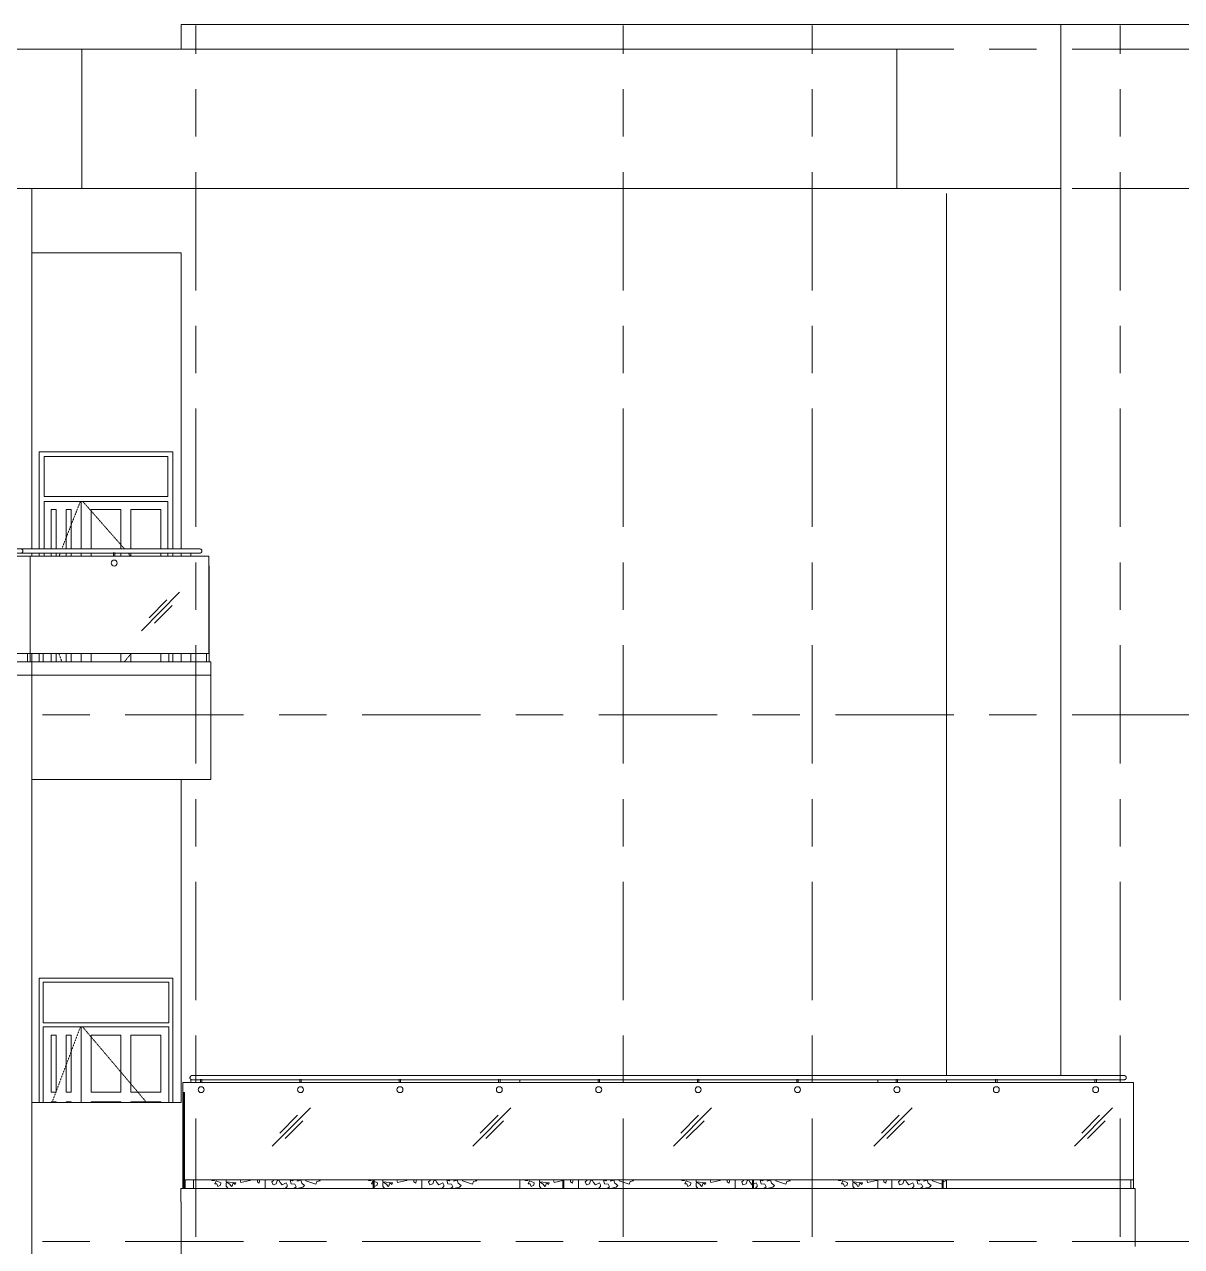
# Model space of a CAD drawing. Header units: millimetres. Extents: x -2100 to 124761, y -10432 to 93550.
# Drawn here: x 87586 to 99227, y 81250 to 93550 of the extents above; entities that cross this region are included whole.
import ezdxf

# ---------------------------------------------------------------- set-up
doc = ezdxf.new("R2010")
doc.units = ezdxf.units.MM
doc.linetypes.add('Centre', pattern=[31.75, 6.35, -4.7625, 15.875, -4.7625])
doc.linetypes.add('Dash 1_16_', pattern=[3.175, 1.5875, -1.5875])
for name, color, linetype, lineweight in [('A-DOOR', 31, 'Continuous', 5), ('CUA', 31, 'Continuous', 9), ('G-IMPT', 8, 'Continuous', 5), ('KINH', 152, 'Continuous', 5), ('L-SITE', 91, 'Continuous', 5), ('NET THAY 1', 41, 'Continuous', 5), ('NET THAY 2', 55, 'Continuous', 5), ('NET-THAY', 2, 'Continuous', 9), ('TRUC', 225, 'Continuous', 5)]:
    doc.layers.add(name, color=color, linetype=linetype, lineweight=lineweight)

# ---------------------------------------------------------------- blocks, each defined once
blk = doc.blocks.new('Railing - NBS_RailInfillPnl_Post-1648199-MẶT ĐỨNG TRỤC Q-A')
at = {"layer": 'NET THAY 2'}
for p, q in [((-31283, 81835), (-31283, 81920)), ((-31257, 81920), (-31257, 81835))]:
    blk.add_line(p, q, dxfattribs=at)
blk = doc.blocks.new('Railing - NBS_RailInfillPnl_Post-V204-MẶT ĐỨNG TRỤC Q-A')
at = {"layer": 'NET THAY 2'}
for p, q in [((-29357, 81920), (-29367, 81920)), ((-29367, 81920), (-29367, 81835)), ((-29357, 81835), (-29357, 81920))]:
    blk.add_line(p, q, dxfattribs=at)
blk = doc.blocks.new('Railing - NBS_RailInfillPnl_Post-1597031-MẶT ĐỨNG TRỤC Q-A')
at = {"layer": 'NET THAY 2'}
for p, q in [((-31265, 82800), (-31275, 82800)), ((-31275, 82800), (-31275, 81835)), ((-31265, 81835), (-31265, 82800))]:
    blk.add_line(p, q, dxfattribs=at)
blk = doc.blocks.new('Railing - NBS_RailInfillPnl_Post-V205-MẶT ĐỨNG TRỤC Q-A')
at = {"layer": 'NET THAY 2'}
for p, q in [((-21717, 82800), (-21717, 81835)), ((-21743, 81835), (-21743, 81920))]:
    blk.add_line(p, q, dxfattribs=at)
blk = doc.blocks.new('Railing - Railing-1431326-MẶT ĐỨNG TRỤC Q-A')
at = {"layer": 'NET THAY 1'}
for p, q in [((-31300, 81835), (-21700, 81835)), ((-31300, 81835), (-31300, 81700)), ((-21700, 81835), (-21700, 81700))]:
    blk.add_line(p, q, dxfattribs=at)
for name, p in [('Railing - NBS_RailInfillPnl_Post-1597031-MẶT ĐỨNG TRỤC Q-A', (0, 0)), ('Railing - NBS_RailInfillPnl_Post-V205-MẶT ĐỨNG TRỤC Q-A', (0, 0)), ('Railing - NBS_RailInfillPnl_Post-1648199-MẶT ĐỨNG TRỤC Q-A', (0, 0)), ('Railing - NBS_RailInfillPnl_Post-V204-MẶT ĐỨNG TRỤC Q-A', (0, 0)), ('Railing - NBS_RailInfillPnl_Post-V204-MẶT ĐỨNG TRỤC Q-A', (1908, 0)), ('Railing - NBS_RailInfillPnl_Post-V204-MẶT ĐỨNG TRỤC Q-A', (3816, 0)), ('Railing - NBS_RailInfillPnl_Post-V204-MẶT ĐỨNG TRỤC Q-A', (5724, 0))]:
    blk.add_blockref(name, p)
blk = doc.blocks.new('Top Rail Type - Top Rail_Internal_-1431330-MẶT ĐỨNG TRỤC Q-A')
at = {"layer": 'NET THAY 1'}
for p, q in [((-31281, 82900), (-21719, 82900)), ((-31281, 82900), (-31281, 81920)), ((-21719, 82900), (-21719, 81920)), ((-31281, 81920), (-31275, 81920)), ((-31265, 81920), (-29367, 81920)), ((-29357, 81920), (-27459, 81920)), ((-27449, 81920), (-25551, 81920)), ((-25541, 81920), (-23643, 81920)), ((-23633, 81920), (-21719, 81920))]:
    blk.add_line(p, q, dxfattribs=at)
blk = doc.blocks.new('Handrail Type - Handrail_Internal_-1431342-MẶT ĐỨNG TRỤC Q-A')
at = {"layer": 'NET THAY 1'}
for p, q in [((-21811, 82971), (-31189, 82971)), ((-31189, 82929), (-21811, 82929))]:
    blk.add_line(p, q, dxfattribs=at)
for points, knots in [([(-31189, 82971), (-31189, 82971), (-31190, 82971), (-31192, 82971), (-31193, 82971), (-31194, 82970), (-31196, 82970), (-31197, 82970), (-31198, 82969), (-31199, 82968), (-31201, 82968), (-31202, 82967), (-31203, 82965), (-31205, 82964), (-31206, 82963), (-31207, 82961), (-31208, 82958), (-31210, 82955), (-31210, 82952), (-31210, 82950)], [0.5, 0.5, 0.5, 0.5, 0.5208333, 0.5416667, 0.5625, 0.5833333, 0.6041667, 0.625, 0.6458333, 0.6666667, 0.6875, 0.7083333, 0.75, 0.7708333, 0.7916667, 0.8333333, 0.875, 0.9166667, 1, 1, 1, 1]), ([(-31210, 82950), (-31210, 82948), (-31210, 82945), (-31208, 82942), (-31207, 82939), (-31206, 82937), (-31205, 82936), (-31203, 82935), (-31202, 82933), (-31200, 82932), (-31198, 82931), (-31197, 82930), (-31196, 82930), (-31194, 82930), (-31193, 82929), (-31192, 82929), (-31190, 82929), (-31189, 82929), (-31189, 82929)], [0, 0, 0, 0, 0.0833333, 0.125, 0.1666667, 0.2083333, 0.2291667, 0.25, 0.2916667, 0.3333333, 0.3541667, 0.375, 0.3958333, 0.4166667, 0.4375, 0.4583333, 0.4791667, 0.5, 0.5, 0.5, 0.5]), ([(-21811, 82971), (-21811, 82971), (-21810, 82971), (-21808, 82971), (-21807, 82971), (-21806, 82970), (-21804, 82970), (-21803, 82970), (-21802, 82969), (-21801, 82968), (-21799, 82968), (-21798, 82967), (-21797, 82965), (-21795, 82964), (-21794, 82963), (-21793, 82961), (-21792, 82958), (-21790, 82955), (-21790, 82952), (-21790, 82950)], [0.5, 0.5, 0.5, 0.5, 0.5208333, 0.5416667, 0.5625, 0.5833333, 0.6041667, 0.625, 0.6458333, 0.6666667, 0.6875, 0.7083333, 0.75, 0.7708333, 0.7916667, 0.8333333, 0.875, 0.9166667, 1, 1, 1, 1]), ([(-21790, 82950), (-21790, 82948), (-21790, 82945), (-21792, 82942), (-21793, 82939), (-21794, 82937), (-21795, 82936), (-21797, 82935), (-21798, 82933), (-21800, 82932), (-21802, 82931), (-21803, 82930), (-21804, 82930), (-21806, 82930), (-21807, 82929), (-21808, 82929), (-21810, 82929), (-21811, 82929), (-21811, 82929)], [0, 0, 0, 0, 0.0833333, 0.125, 0.1666667, 0.2083333, 0.2291667, 0.25, 0.2916667, 0.3333333, 0.3541667, 0.375, 0.3958333, 0.4166667, 0.4375, 0.4583333, 0.4791667, 0.5, 0.5, 0.5, 0.5])]:
    blk.add_open_spline(points, degree=3, knots=knots, dxfattribs=at)
blk = doc.blocks.new('Railing - Railing-1431824-MẶT ĐỨNG TRỤC Q-A')
at = {"layer": 'NET THAY 1'}
for p, q in [((-42600, 87135), (-42400, 87135)), ((-42600, 87135), (-42600, 87000)), ((-42400, 87135), (-32800, 87135)), ((-42400, 87135), (-42400, 87000)), ((-32800, 87135), (-32800, 87000)), ((-32800, 87135), (-31000, 87135)), ((-31000, 87135), (-31000, 87000)), ((-42400, 87000), (-42600, 87000)), ((-32800, 87000), (-42400, 87000)), ((-31000, 87000), (-32800, 87000))]:
    blk.add_line(p, q, dxfattribs=at)
for name, p in [('Railing - NBS_RailInfillPnl_Post-1597031-MẶT ĐỨNG TRỤC Q-A', (-11300, 5300)), ('Railing - NBS_RailInfillPnl_Post-1597031-MẶT ĐỨNG TRỤC Q-A', (-11100, 5300)), ('Railing - NBS_RailInfillPnl_Post-V205-MẶT ĐỨNG TRỤC Q-A', (-11100, 5300)), ('Railing - NBS_RailInfillPnl_Post-V205-MẶT ĐỨNG TRỤC Q-A', (-9300, 5300)), ('Railing - NBS_RailInfillPnl_Post-1648199-MẶT ĐỨNG TRỤC Q-A', (-11300, 5300)), ('Railing - NBS_RailInfillPnl_Post-1648199-MẶT ĐỨNG TRỤC Q-A', (-11100, 5300)), ('Railing - NBS_RailInfillPnl_Post-V204-MẶT ĐỨNG TRỤC Q-A', (-11100, 5300)), ('Railing - NBS_RailInfillPnl_Post-V204-MẶT ĐỨNG TRỤC Q-A', (-9192, 5300)), ('Railing - NBS_RailInfillPnl_Post-V204-MẶT ĐỨNG TRỤC Q-A', (-7284, 5300)), ('Railing - NBS_RailInfillPnl_Post-V204-MẶT ĐỨNG TRỤC Q-A', (-5376, 5300))]:
    blk.add_blockref(name, p)
blk = doc.blocks.new('Top Rail Type - Top Rail_Internal_-1431827-MẶT ĐỨNG TRỤC Q-A')
at = {"layer": 'NET THAY 1'}
for p, q in [((-42581, 88200), (-42381, 88200)), ((-42581, 88200), (-42581, 87220)), ((-42381, 88200), (-32819, 88200)), ((-42381, 88200), (-42381, 87220)), ((-32819, 88200), (-32819, 87220)), ((-32819, 88200), (-31019, 88200)), ((-31019, 88200), (-31019, 87220)), ((-42581, 87220), (-42575, 87220)), ((-42565, 87220), (-42383, 87220)), ((-42381, 87220), (-42375, 87220)), ((-42365, 87220), (-40467, 87220)), ((-40457, 87220), (-38559, 87220)), ((-38549, 87220), (-36651, 87220)), ((-36641, 87220), (-34743, 87220)), ((-34733, 87220), (-32819, 87220)), ((-32817, 87220), (-31019, 87220))]:
    blk.add_line(p, q, dxfattribs=at)
blk = doc.blocks.new('Handrail Type - Handrail_Internal_-1431838-MẶT ĐỨNG TRỤC Q-A')
at = {"layer": 'NET THAY 1'}
for p, q in [((-42289, 88271), (-42489, 88271)), ((-42489, 88229), (-42289, 88229)), ((-32911, 88271), (-42289, 88271)), ((-42289, 88229), (-32911, 88229)), ((-31111, 88271), (-32911, 88271)), ((-32911, 88229), (-31111, 88229))]:
    blk.add_line(p, q, dxfattribs=at)
for points, knots in [([(-42489, 88271), (-42489, 88271), (-42490, 88271), (-42492, 88271), (-42493, 88271), (-42494, 88270), (-42496, 88270), (-42497, 88270), (-42498, 88269), (-42499, 88268), (-42501, 88268), (-42502, 88267), (-42503, 88265), (-42505, 88264), (-42506, 88263), (-42507, 88261), (-42508, 88258), (-42510, 88255), (-42510, 88252), (-42510, 88250)], [0.5, 0.5, 0.5, 0.5, 0.5208333, 0.5416667, 0.5625, 0.5833333, 0.6041667, 0.625, 0.6458333, 0.6666667, 0.6875, 0.7083333, 0.75, 0.7708333, 0.7916667, 0.8333333, 0.875, 0.9166667, 1, 1, 1, 1]), ([(-42510, 88250), (-42510, 88248), (-42510, 88245), (-42508, 88242), (-42507, 88239), (-42506, 88237), (-42505, 88236), (-42503, 88235), (-42502, 88233), (-42500, 88232), (-42498, 88231), (-42497, 88230), (-42496, 88230), (-42494, 88230), (-42493, 88229), (-42492, 88229), (-42490, 88229), (-42489, 88229), (-42489, 88229)], [0, 0, 0, 0, 0.0833333, 0.125, 0.1666667, 0.2083333, 0.2291667, 0.25, 0.2916667, 0.3333333, 0.3541667, 0.375, 0.3958333, 0.4166667, 0.4375, 0.4583333, 0.4791667, 0.5, 0.5, 0.5, 0.5]), ([(-42289, 88271), (-42289, 88271), (-42290, 88271), (-42292, 88271), (-42293, 88271), (-42294, 88270), (-42296, 88270), (-42297, 88270), (-42298, 88269), (-42299, 88268), (-42301, 88268), (-42302, 88267), (-42303, 88265), (-42305, 88264), (-42306, 88263), (-42307, 88261), (-42308, 88258), (-42310, 88255), (-42310, 88252), (-42310, 88250)], [0.5, 0.5, 0.5, 0.5, 0.5208333, 0.5416667, 0.5625, 0.5833333, 0.6041667, 0.625, 0.6458333, 0.6666667, 0.6875, 0.7083333, 0.75, 0.7708333, 0.7916667, 0.8333333, 0.875, 0.9166667, 1, 1, 1, 1]), ([(-42310, 88250), (-42310, 88248), (-42310, 88245), (-42308, 88242), (-42307, 88239), (-42306, 88237), (-42305, 88236), (-42303, 88235), (-42302, 88233), (-42300, 88232), (-42298, 88231), (-42297, 88230), (-42296, 88230), (-42294, 88230), (-42293, 88229), (-42292, 88229), (-42290, 88229), (-42289, 88229), (-42289, 88229)], [0, 0, 0, 0, 0.0833333, 0.125, 0.1666667, 0.2083333, 0.2291667, 0.25, 0.2916667, 0.3333333, 0.3541667, 0.375, 0.3958333, 0.4166667, 0.4375, 0.4583333, 0.4791667, 0.5, 0.5, 0.5, 0.5]), ([(-32911, 88271), (-32911, 88271), (-32910, 88271), (-32908, 88271), (-32907, 88271), (-32906, 88270), (-32904, 88270), (-32903, 88270), (-32902, 88269), (-32901, 88268), (-32899, 88268), (-32898, 88267), (-32897, 88265), (-32895, 88264), (-32894, 88263), (-32893, 88261), (-32892, 88258), (-32890, 88255), (-32890, 88252), (-32890, 88250)], [0.5, 0.5, 0.5, 0.5, 0.5208333, 0.5416667, 0.5625, 0.5833333, 0.6041667, 0.625, 0.6458333, 0.6666667, 0.6875, 0.7083333, 0.75, 0.7708333, 0.7916667, 0.8333333, 0.875, 0.9166667, 1, 1, 1, 1]), ([(-32890, 88250), (-32890, 88248), (-32890, 88245), (-32892, 88242), (-32893, 88239), (-32894, 88237), (-32895, 88236), (-32897, 88235), (-32898, 88233), (-32900, 88232), (-32902, 88231), (-32903, 88230), (-32904, 88230), (-32906, 88230), (-32907, 88229), (-32908, 88229), (-32910, 88229), (-32911, 88229), (-32911, 88229)], [0, 0, 0, 0, 0.0833333, 0.125, 0.1666667, 0.2083333, 0.2291667, 0.25, 0.2916667, 0.3333333, 0.3541667, 0.375, 0.3958333, 0.4166667, 0.4375, 0.4583333, 0.4791667, 0.5, 0.5, 0.5, 0.5]), ([(-31111, 88271), (-31111, 88271), (-31110, 88271), (-31108, 88271), (-31107, 88271), (-31106, 88270), (-31104, 88270), (-31103, 88270), (-31102, 88269), (-31101, 88268), (-31099, 88268), (-31098, 88267), (-31096, 88265), (-31095, 88264), (-31094, 88263), (-31093, 88261), (-31091, 88258), (-31090, 88255), (-31090, 88252), (-31090, 88250)], [0.5, 0.5, 0.5, 0.5, 0.5208333, 0.5416667, 0.5625, 0.5833333, 0.6041667, 0.625, 0.6458333, 0.6666667, 0.6875, 0.7083333, 0.75, 0.7708333, 0.7916667, 0.8333333, 0.875, 0.9166667, 1, 1, 1, 1]), ([(-31090, 88250), (-31090, 88248), (-31090, 88245), (-31091, 88242), (-31093, 88239), (-31094, 88237), (-31095, 88236), (-31096, 88235), (-31098, 88233), (-31100, 88232), (-31102, 88231), (-31103, 88230), (-31104, 88230), (-31106, 88230), (-31107, 88229), (-31108, 88229), (-31110, 88229), (-31111, 88229), (-31111, 88229)], [0, 0, 0, 0, 0.0833333, 0.125, 0.1666667, 0.2083333, 0.2291667, 0.25, 0.2916667, 0.3333333, 0.3541667, 0.375, 0.3958333, 0.4166667, 0.4375, 0.4583333, 0.4791667, 0.5, 0.5, 0.5, 0.5])]:
    blk.add_open_spline(points, degree=3, knots=knots, dxfattribs=at)
blk = doc.blocks.new('ALB-RAILING 32 - ALB-BALUSTER-1365155-MẶT ĐỨNG TRỤC Q-A')
at = {"layer": 'NET THAY 1'}
for p, q in [((-31979, 88235), (-31979, 88200)), ((-31965, 88200), (-31965, 88235))]:
    blk.add_line(p, q, dxfattribs=at)
for start, end in [(0, 180), (180, 0)]:
    blk.add_arc((-31972, 88129), 30, start, end, dxfattribs=at)
blk = doc.blocks.new('ALB-RAILING 32 - ALB-BALUSTER-V206-MẶT ĐỨNG TRỤC Q-A')
at = {"layer": 'NET THAY 1'}
for p, q in [((-22105, 82935), (-22105, 82900)), ((-22091, 82900), (-22091, 82935))]:
    blk.add_line(p, q, dxfattribs=at)
for start, end in [(0, 180), (180, 0)]:
    blk.add_arc((-22098, 82829), 30, start, end, dxfattribs=at)
blk = doc.blocks.new('CAY XANH 1 - CAY XANH_dwg-V217-MẶT ĐỨNG TRỤC Q-A')
at = {"layer": 'G-IMPT', "flags": 128}
for points in [[(-30452, 81835), (-30452, 81862), (-30452, 81893), (-30452, 81900), (-30452, 81881), (-30452, 81859), (-30452, 81862), (-30452, 81884), (-30452, 81890), (-30452, 81877), (-30452, 81893), (-30452, 81904), (-30452, 81920)], [(-30452, 81920), (-30452, 81900), (-30452, 81918)], [(-30452, 81920), (-30452, 81903), (-30452, 81890), (-30452, 81912), (-30452, 81920)], [(-30452, 81918), (-30452, 81906), (-30452, 81875), (-30452, 81884), (-30452, 81915), (-30452, 81920)], [(-30452, 81920), (-30452, 81900), (-30452, 81875), (-30452, 81893), (-30452, 81875), (-30452, 81859), (-30452, 81838), (-30452, 81840), (-30452, 81835)], [(-30452, 81920), (-30452, 81915), (-30452, 81881), (-30452, 81909), (-30452, 81915), (-30452, 81920)], [(-30452, 81920), (-30452, 81915), (-30452, 81920)], [(-30452, 81920), (-30452, 81884), (-30452, 81881), (-30452, 81853), (-30452, 81838), (-30452, 81835)], [(-30452, 81835), (-30452, 81840), (-30452, 81850), (-30452, 81868), (-30452, 81890), (-30452, 81920)], [(-30452, 81920), (-30452, 81912), (-30452, 81920)], [(-30452, 81902), (-30452, 81915), (-30452, 81884)], [(-30452, 81884), (-30452, 81859), (-30452, 81872), (-30452, 81893), (-30452, 81902)]]:
    blk.add_lwpolyline(points, dxfattribs=at)
blk = doc.blocks.new('CAY XANH 1 - CAY XANH_dwg-V218-MẶT ĐỨNG TRỤC Q-A')
at = {"layer": 'G-IMPT', "flags": 128}
for points in [[(-30963, 81920), (-30964, 81916), (-30989, 81916), (-30991, 81920)], [(-30827, 81835), (-30845, 81859), (-30845, 81890), (-30836, 81896), (-30808, 81877), (-30793, 81856), (-30784, 81859), (-30777, 81881), (-30768, 81887), (-30756, 81874), (-30749, 81890), (-30846, 81900), (-30846, 81920)], [(-30704, 81920), (-30697, 81896), (-30606, 81915), (-30600, 81920)], [(-30532, 81920), (-30532, 81900), (-30513, 81887), (-30510, 81909), (-30506, 81920)], [(-30369, 81920), (-30368, 81915), (-30386, 81903), (-30374, 81872), (-30343, 81881), (-30331, 81912), (-30315, 81918), (-30303, 81896), (-30281, 81872), (-30241, 81890), (-30232, 81872), (-30232, 81856), (-30253, 81835)], [(-30168, 81920), (-30179, 81912), (-30201, 81918), (-30192, 81881), (-30155, 81878), (-30142, 81850), (-30166, 81835)], [(-30117, 81835), (-30117, 81837), (-30074, 81847), (-30056, 81865), (-30086, 81887), (-30096, 81918), (-30130, 81909), (-30129, 81920)], [(-30040, 81920), (-30043, 81912), (-29942, 81878), (-29933, 81906), (-29901, 81912), (-29912, 81920)], [(-30255, 81835), (-30269, 81837), (-30269, 81835)]]:
    blk.add_lwpolyline(points, dxfattribs=at)
blk.add_lwpolyline([(-30913, 81899), (-30947, 81912), (-30960, 81881), (-30938, 81881), (-30929, 81856), (-30901, 81868), (-30898, 81890)], close=True, dxfattribs=at)
blk = doc.blocks.new('CAY XANH 1 - CAY XANH 1-V219-MẶT ĐỨNG TRỤC Q-A')
for name in ['CAY XANH 1 - CAY XANH_dwg-V218-MẶT ĐỨNG TRỤC Q-A', 'CAY XANH 1 - CAY XANH_dwg-V217-MẶT ĐỨNG TRỤC Q-A']:
    blk.add_blockref(name, (0, 0))
blk = doc.blocks.new('CAY XANH 1 - CAY XANH_dwg-V220-MẶT ĐỨNG TRỤC Q-A')
at = {"layer": 'G-IMPT'}
blk.add_line((-29337, 81899), (-29357, 81906), dxfattribs=at)
at = {"layer": 'G-IMPT', "flags": 128}
for points in [[(-29387, 81920), (-29388, 81916), (-29413, 81916), (-29415, 81920)], [(-29251, 81835), (-29269, 81859), (-29269, 81890), (-29260, 81896), (-29232, 81877), (-29217, 81856), (-29208, 81859), (-29201, 81881), (-29192, 81887), (-29180, 81874), (-29173, 81890), (-29270, 81900), (-29270, 81920)], [(-29128, 81920), (-29121, 81896), (-29030, 81915), (-29024, 81920)], [(-28956, 81920), (-28956, 81900), (-28937, 81887), (-28934, 81909), (-28930, 81920)], [(-28793, 81920), (-28792, 81915), (-28810, 81903), (-28798, 81872), (-28767, 81881), (-28755, 81912), (-28739, 81918), (-28727, 81896), (-28705, 81872), (-28665, 81890), (-28656, 81872), (-28656, 81856), (-28677, 81835)], [(-28592, 81920), (-28603, 81912), (-28625, 81918), (-28616, 81881), (-28579, 81878), (-28566, 81850), (-28590, 81835)], [(-28541, 81835), (-28541, 81837), (-28498, 81847), (-28480, 81865), (-28510, 81887), (-28520, 81918), (-28554, 81909), (-28553, 81920)], [(-28464, 81920), (-28467, 81912), (-28366, 81878), (-28357, 81906), (-28325, 81912), (-28336, 81920)], [(-29367, 81910), (-29371, 81912), (-29384, 81881), (-29367, 81881)], [(-29357, 81867), (-29353, 81856), (-29325, 81868), (-29322, 81890), (-29337, 81899)], [(-28679, 81835), (-28693, 81837), (-28693, 81835)]]:
    blk.add_lwpolyline(points, dxfattribs=at)
blk = doc.blocks.new('CAY XANH 1 - CAY XANH 1-V221-MẶT ĐỨNG TRỤC Q-A')
for name, p in [('CAY XANH 1 - CAY XANH_dwg-V220-MẶT ĐỨNG TRỤC Q-A', (0, 0)), ('CAY XANH 1 - CAY XANH_dwg-V217-MẶT ĐỨNG TRỤC Q-A', (1576, 0))]:
    blk.add_blockref(name, p)
blk = doc.blocks.new('CAY XANH 1 - CAY XANH_dwg-V222-MẶT ĐỨNG TRỤC Q-A')
at = {"layer": 'G-IMPT', "flags": 128}
for points in [[(-27811, 81920), (-27812, 81916), (-27837, 81916), (-27839, 81920)], [(-27675, 81835), (-27693, 81859), (-27693, 81890), (-27684, 81896), (-27656, 81877), (-27641, 81856), (-27632, 81859), (-27625, 81881), (-27616, 81887), (-27604, 81874), (-27597, 81890), (-27694, 81900), (-27694, 81920)], [(-27552, 81920), (-27545, 81896), (-27459, 81914)], [(-27380, 81920), (-27380, 81900), (-27361, 81887), (-27358, 81909), (-27354, 81920)], [(-27217, 81920), (-27216, 81915), (-27234, 81903), (-27222, 81872), (-27191, 81881), (-27179, 81912), (-27163, 81918), (-27151, 81896), (-27129, 81872), (-27089, 81890), (-27080, 81872), (-27080, 81856), (-27101, 81835)], [(-27016, 81920), (-27027, 81912), (-27049, 81918), (-27040, 81881), (-27003, 81878), (-26990, 81850), (-27014, 81835)], [(-26965, 81835), (-26965, 81837), (-26922, 81847), (-26904, 81865), (-26934, 81887), (-26944, 81918), (-26978, 81909), (-26977, 81920)], [(-26888, 81920), (-26891, 81912), (-26790, 81878), (-26781, 81906), (-26749, 81912), (-26760, 81920)], [(-27103, 81835), (-27117, 81837), (-27117, 81835)]]:
    blk.add_lwpolyline(points, dxfattribs=at)
blk.add_lwpolyline([(-27761, 81899), (-27795, 81912), (-27808, 81881), (-27786, 81881), (-27777, 81856), (-27749, 81868), (-27746, 81890)], close=True, dxfattribs=at)
blk = doc.blocks.new('CAY XANH 1 - CAY XANH 1-V223-MẶT ĐỨNG TRỤC Q-A')
for name, p in [('CAY XANH 1 - CAY XANH_dwg-V222-MẶT ĐỨNG TRỤC Q-A', (0, 0)), ('CAY XANH 1 - CAY XANH_dwg-V217-MẶT ĐỨNG TRỤC Q-A', (3152, 0))]:
    blk.add_blockref(name, p)
blk = doc.blocks.new('CAY XANH 1 - CAY XANH_dwg-V224-MẶT ĐỨNG TRỤC Q-A')
at = {"layer": 'G-IMPT'}
blk.add_line((-25527, 81835), (-25541, 81837), dxfattribs=at)
at = {"layer": 'G-IMPT', "flags": 128}
for points in [[(-26235, 81920), (-26236, 81916), (-26261, 81916), (-26263, 81920)], [(-26099, 81835), (-26117, 81859), (-26117, 81890), (-26108, 81896), (-26080, 81877), (-26065, 81856), (-26056, 81859), (-26049, 81881), (-26040, 81887), (-26028, 81874), (-26021, 81890), (-26118, 81900), (-26118, 81920)], [(-25976, 81920), (-25969, 81896), (-25878, 81915), (-25872, 81920)], [(-25804, 81920), (-25804, 81900), (-25785, 81887), (-25782, 81909), (-25778, 81920)], [(-25641, 81920), (-25640, 81915), (-25658, 81903), (-25646, 81872), (-25615, 81881), (-25603, 81912), (-25587, 81918), (-25575, 81896), (-25553, 81872)], [(-25440, 81920), (-25451, 81912), (-25473, 81918), (-25464, 81881), (-25427, 81878), (-25414, 81850), (-25438, 81835)], [(-25389, 81835), (-25389, 81837), (-25346, 81847), (-25328, 81865), (-25358, 81887), (-25368, 81918), (-25402, 81909), (-25401, 81920)], [(-25312, 81920), (-25315, 81912), (-25214, 81878), (-25205, 81906), (-25173, 81912), (-25184, 81920)], [(-25541, 81877), (-25513, 81890), (-25504, 81872), (-25504, 81856), (-25525, 81835)]]:
    blk.add_lwpolyline(points, dxfattribs=at)
blk.add_lwpolyline([(-26185, 81899), (-26219, 81912), (-26232, 81881), (-26210, 81881), (-26201, 81856), (-26173, 81868), (-26170, 81890)], close=True, dxfattribs=at)
blk = doc.blocks.new('CAY XANH 1 - CAY XANH 1-V225-MẶT ĐỨNG TRỤC Q-A')
for name, p in [('CAY XANH 1 - CAY XANH_dwg-V224-MẶT ĐỨNG TRỤC Q-A', (0, 0)), ('CAY XANH 1 - CAY XANH_dwg-V217-MẶT ĐỨNG TRỤC Q-A', (4728, 0))]:
    blk.add_blockref(name, p)
blk = doc.blocks.new('CAY XANH 1 - CAY XANH_dwg-V226-MẶT ĐỨNG TRỤC Q-A')
at = {"layer": 'G-IMPT', "flags": 128}
for points in [[(-24659, 81920), (-24660, 81916), (-24685, 81916), (-24687, 81920)], [(-24523, 81835), (-24541, 81859), (-24541, 81890), (-24532, 81896), (-24504, 81877), (-24489, 81856), (-24480, 81859), (-24473, 81881), (-24464, 81887), (-24452, 81874), (-24445, 81890), (-24542, 81900), (-24542, 81920)], [(-24400, 81920), (-24393, 81896), (-24302, 81915), (-24296, 81920)], [(-24228, 81920), (-24228, 81900), (-24209, 81887), (-24206, 81909), (-24202, 81920)], [(-24065, 81920), (-24064, 81915), (-24082, 81903), (-24070, 81872), (-24039, 81881), (-24027, 81912), (-24011, 81918), (-23999, 81896), (-23977, 81872), (-23937, 81890), (-23928, 81872), (-23928, 81856), (-23949, 81835)], [(-23864, 81920), (-23875, 81912), (-23897, 81918), (-23888, 81881), (-23851, 81878), (-23838, 81850), (-23862, 81835)], [(-23813, 81835), (-23813, 81837), (-23770, 81847), (-23752, 81865), (-23782, 81887), (-23792, 81918), (-23826, 81909), (-23825, 81920)], [(-23736, 81920), (-23739, 81912), (-23643, 81879)], [(-23633, 81892), (-23629, 81906), (-23597, 81912), (-23608, 81920)], [(-23951, 81835), (-23965, 81837), (-23965, 81835)]]:
    blk.add_lwpolyline(points, dxfattribs=at)
blk.add_lwpolyline([(-24609, 81899), (-24643, 81912), (-24656, 81881), (-24634, 81881), (-24625, 81856), (-24597, 81868), (-24594, 81890)], close=True, dxfattribs=at)
blk = doc.blocks.new('CAY XANH 1 - CAY XANH 1-V227-MẶT ĐỨNG TRỤC Q-A')
for name, p in [('CAY XANH 1 - CAY XANH_dwg-V226-MẶT ĐỨNG TRỤC Q-A', (0, 0)), ('CAY XANH 1 - CAY XANH_dwg-V217-MẶT ĐỨNG TRỤC Q-A', (6304, 0))]:
    blk.add_blockref(name, p)
blk = doc.blocks.new('CUA VAO CAN HO_0001 - Type 1-V218-MẶT ĐỨNG TRỤC Q-A')
at = {"layer": 'A-DOOR'}
for p, q in [((-32305, 88271), (-32305, 88750)), ((-32304, 88271), (-32304, 88750)), ((-32605, 88271), (-32605, 88669)), ((-32605, 88669), (-32555, 88669)), ((-32555, 88669), (-32555, 88271)), ((-32455, 88271), (-32455, 88669)), ((-32455, 88669), (-32405, 88669)), ((-32405, 88669), (-32405, 88271)), ((-32204, 88270), (-32204, 88669)), ((-32204, 88669), (-31904, 88669)), ((-31904, 88669), (-31904, 88270)), ((-31804, 88270), (-31804, 88669)), ((-31804, 88669), (-31504, 88669)), ((-31504, 88669), (-31504, 88271)), ((-32605, 88200), (-32605, 88229)), ((-32555, 88229), (-32555, 88200)), ((-32455, 88200), (-32455, 88229)), ((-32405, 88229), (-32405, 88200)), ((-32305, 88200), (-32305, 88229)), ((-32304, 88200), (-32304, 88229)), ((-32204, 88200), (-32204, 88230)), ((-31904, 88230), (-31904, 88200)), ((-31804, 88200), (-31804, 88230)), ((-31504, 88229), (-31504, 88200)), ((-32605, 87135), (-32605, 87220)), ((-32555, 87220), (-32555, 87135)), ((-32455, 87135), (-32455, 87220)), ((-32405, 87220), (-32405, 87135)), ((-32305, 87135), (-32305, 87220)), ((-32304, 87135), (-32304, 87220)), ((-32204, 87135), (-32204, 87220)), ((-31904, 87220), (-31904, 87135)), ((-31804, 87135), (-31804, 87220)), ((-31504, 87220), (-31504, 87135))]:
    blk.add_line(p, q, dxfattribs=at)
at = {"layer": 'CUA', "lineweight": 5}
for p, q in [((-31433, 88800), (-32676, 88800)), ((-32676, 88271), (-32676, 88750)), ((-32676, 88750), (-31433, 88750)), ((-31433, 88271), (-31433, 88750)), ((-32726, 88200), (-32726, 88229)), ((-32676, 88200), (-32676, 88229)), ((-31433, 88200), (-31433, 88229)), ((-31383, 88200), (-31383, 88229)), ((-32726, 87135), (-32726, 87220)), ((-32686, 87135), (-32686, 87220)), ((-31423, 87135), (-31423, 87220)), ((-31383, 87135), (-31383, 87220))]:
    blk.add_line(p, q, dxfattribs=at)
at = {"layer": 'CUA', "linetype": 'Dash 1_16_', "lineweight": 5}
for p, q in [((-32312, 88750), (-32500, 88271)), ((-32289, 88750), (-31867, 88270)), ((-32515, 88229), (-32525, 88200)), ((-31834, 88230), (-31809, 88200)), ((-32529, 87220), (-32498, 87135)), ((-31801, 87220), (-31871, 87135))]:
    blk.add_line(p, q, dxfattribs=at)
at = {"layer": 'CUA'}
for points in [[(-31383, 88271), (-31383, 89250), (-32726, 89250), (-32726, 88271)], [(-31433, 88800), (-31433, 89200), (-32676, 89200), (-32676, 88800)]]:
    blk.add_lwpolyline(points, dxfattribs=at)
blk = doc.blocks.new('CUA VAO CAN HO_0001 - Type 1-V219-MẶT ĐỨNG TRỤC Q-A')
at = {"layer": 'A-DOOR'}
for p, q in [((-32305, 82700), (-32305, 83460)), ((-32304, 82700), (-32304, 83460)), ((-32605, 82805), (-32605, 83379)), ((-32605, 83379), (-32555, 83379)), ((-32555, 83379), (-32555, 82805)), ((-32455, 82805), (-32455, 83379)), ((-32455, 83379), (-32405, 83379)), ((-32405, 83379), (-32405, 82805)), ((-32204, 82805), (-32204, 83379)), ((-32204, 83379), (-31904, 83379)), ((-31904, 83379), (-31904, 82805)), ((-31804, 82805), (-31804, 83379)), ((-31804, 83379), (-31504, 83379)), ((-31504, 83379), (-31504, 82805)), ((-32555, 82805), (-32605, 82805)), ((-32405, 82805), (-32455, 82805)), ((-31904, 82805), (-32204, 82805)), ((-31504, 82805), (-31804, 82805)), ((-32605, 82700), (-32605, 82705)), ((-32605, 82705), (-32555, 82705)), ((-32555, 82705), (-32555, 82700)), ((-32455, 82700), (-32455, 82705)), ((-32455, 82705), (-32405, 82705)), ((-32405, 82705), (-32405, 82700)), ((-32204, 82700), (-32204, 82705)), ((-32204, 82705), (-31904, 82705)), ((-31904, 82705), (-31904, 82700)), ((-31804, 82700), (-31804, 82705)), ((-31804, 82705), (-31504, 82705)), ((-31504, 82705), (-31504, 82700))]:
    blk.add_line(p, q, dxfattribs=at)
at = {"layer": 'CUA', "lineweight": 5}
for p, q in [((-31423, 83500), (-32686, 83500)), ((-32686, 82700), (-32686, 83460)), ((-32686, 83460), (-31423, 83460)), ((-31423, 82700), (-31423, 83460))]:
    blk.add_line(p, q, dxfattribs=at)
at = {"layer": 'CUA', "linetype": 'Dash 1_16_', "lineweight": 5}
for p, q in [((-32312, 83460), (-32598, 82700)), ((-32289, 83460), (-31646, 82700))]:
    blk.add_line(p, q, dxfattribs=at)
at = {"layer": 'CUA', "lineweight": 5}
for points in [[(-32726, 82700), (-32726, 83950), (-31383, 83950), (-31383, 82700)], [(-32686, 83500), (-32686, 83910), (-31423, 83910), (-31423, 83500)]]:
    blk.add_lwpolyline(points, dxfattribs=at)

msp = doc.modelspace()

# ---------------------------------------------------------------- hatches: boundary and pattern name
at = {"layer": 'KINH'}
h = msp.add_hatch(dxfattribs=at)
h.set_pattern_fill('FP_11', color=256, angle=180, style=0, pattern_type=2)
h.set_pattern_definition([(225.204, (72874.9, 97917.3), (-0.002, -2032), [252.7, -2610.8]), (225.204, (72929.7, 97862.2), (-0.002, -2032), [252.7, -2610.8]), (225.204, (73005, 97993.2), (-0.002, -2032), [544.27, -2319.24]), (225.204, (74246.9, 96555.9), (-0.002, -2032), [252.7, -2610.8]), (225.204, (74301.6, 96500.7), (-0.002, -2032), [252.7, -2610.8]), (225.204, (74377, 96631.8), (-0.002, -2032), [544.27, -2319.24])])
h.paths.add_polyline_path([(77895.6, 88052.1), (77895.6, 87215.5), (89443.6, 87319), (89443.6, 88059.6)])
h = msp.add_hatch(dxfattribs=at)
h.set_pattern_fill('FP_11', color=256, angle=180, style=0, pattern_type=2)
h.set_pattern_definition([(225.204, (84278.3, 92729.7), (-0.002, -2032), [252.7, -2610.8]), (225.204, (84333.1, 92674.5), (-0.002, -2032), [252.7, -2610.8]), (225.204, (84408.4, 92805.6), (-0.002, -2032), [544.27, -2319.24]), (225.204, (85650.3, 91368.3), (-0.002, -2032), [252.7, -2610.8]), (225.204, (85705, 91313.1), (-0.002, -2032), [252.7, -2610.8]), (225.204, (85780.4, 91444.1), (-0.002, -2032), [544.27, -2319.24])])
h.paths.add_polyline_path([(89179.8, 82864.4), (89179.8, 82027.9), (98743.4, 82027.9), (98743.4, 82738)])

# ---------------------------------------------------------------- linework, layer by layer
at = {"layer": 'NET-THAY'}
for p, q in [((103910.6, 93550), (89160.6, 93550)), ((98010.6, 93550), (98010.6, 82971.2)), ((96363.4, 93300), (78363.5, 93300)), ((88163.5, 93300), (88163.5, 91900)), ((96363.4, 91900), (96363.4, 93300)), ((77860.6, 91900), (96863.4, 91900)), ((77863.5, 91900), (98010.6, 91900)), ((87660.6, 91900), (87660.6, 88271.2)), ((96860.6, 82971.2), (96860.6, 91850)), ((89160.6, 91250), (87660.6, 91250)), ((89160.6, 91250), (89160.6, 88271.1)), ((87660.6, 88228.8), (87660.6, 88200)), ((89160.6, 88228.9), (89160.6, 88200)), ((89260.6, 88228.8), (89260.6, 88200)), ((87660.6, 87220), (87660.6, 87135)), ((89160.6, 87220), (89160.6, 87135)), ((89260.6, 87220), (89260.6, 87135)), ((87660.6, 87000), (87660.6, 86550)), ((89160.6, 85950), (89160.6, 82700)), ((89260.6, 82932.1), (89260.6, 82900)), ((92570.6, 82900), (92570.6, 82928.8)), ((96170.6, 82929), (96170.6, 82900)), ((96860.6, 82900), (96860.6, 82928.9)), ((89160.6, 82700), (87660.6, 82700)), ((89287.6, 81835), (89287.6, 81920)), ((92570.6, 81835), (92570.6, 81920)), ((96170.6, 81920), (96170.6, 81835)), ((96860.6, 81835), (96860.6, 81920)), ((89160.6, 81700), (89160.6, 81250)), ((98760.6, 81700), (98760.6, 81250))]:
    msp.add_line(p, q, dxfattribs=at)
for points in [[(89160.6, 93550), (89160.6, 93300)], [(78363.5, 93300), (96363.4, 93300)], [(87660.6, 4850), (87660.6, 87000)], [(89460.6, 87000), (89460.6, 85950), (87660.6, 85950)], [(89160.6, 81413.7), (89160.6, 250), (87660.6, 250), (87660.6, 4850), (89141.8, 4850)]]:
    msp.add_lwpolyline(points, dxfattribs=at)
at = {"layer": 'TRUC', "linetype": 'Centre', "ltscale": 75}
for p, q in [((89310.6, -5209.7), (89310.6, 93540.4)), ((93610.6, -5209.7), (93610.6, 93540.4)), ((95510.6, -5209.7), (95510.6, 93540.4)), ((98610.6, -5209.7), (98610.6, 93540.4)), ((75860.6, 93300), (122460.6, 93300)), ((75860.6, 91900), (122460.6, 91900)), ((75860.6, 86600), (122460.6, 86600)), ((75860.6, 81300), (122460.6, 81300))]:
    msp.add_line(p, q, dxfattribs=at)

# ---------------------------------------------------------------- block references
at = {"layer": 'CUA'}
for name in ['CUA VAO CAN HO_0001 - Type 1-V218-MẶT ĐỨNG TRỤC Q-A', 'CUA VAO CAN HO_0001 - Type 1-V219-MẶT ĐỨNG TRỤC Q-A']:
    msp.add_blockref(name, (120460.5, 0), dxfattribs=at)
at = {"layer": 'L-SITE'}
for name in ['CAY XANH 1 - CAY XANH 1-V219-MẶT ĐỨNG TRỤC Q-A', 'CAY XANH 1 - CAY XANH 1-V221-MẶT ĐỨNG TRỤC Q-A', 'CAY XANH 1 - CAY XANH 1-V223-MẶT ĐỨNG TRỤC Q-A', 'CAY XANH 1 - CAY XANH 1-V225-MẶT ĐỨNG TRỤC Q-A', 'CAY XANH 1 - CAY XANH 1-V227-MẶT ĐỨNG TRỤC Q-A']:
    msp.add_blockref(name, (120460.5, 0), dxfattribs=at)
at = {"layer": 'NET THAY 1'}
for name, p in [('Top Rail Type - Top Rail_Internal_-1431827-MẶT ĐỨNG TRỤC Q-A', (120460.5, 0)), ('Handrail Type - Handrail_Internal_-1431838-MẶT ĐỨNG TRỤC Q-A', (120460.5, 0)), ('ALB-RAILING 32 - ALB-BALUSTER-1365155-MẶT ĐỨNG TRỤC Q-A', (120460.5, 0)), ('Railing - Railing-1431824-MẶT ĐỨNG TRỤC Q-A', (120460.5, 0)), ('Handrail Type - Handrail_Internal_-1431342-MẶT ĐỨNG TRỤC Q-A', (120460.5, 0)), ('ALB-RAILING 32 - ALB-BALUSTER-1365155-MẶT ĐỨNG TRỤC Q-A', (121335.1, -5300)), ('ALB-RAILING 32 - ALB-BALUSTER-1365155-MẶT ĐỨNG TRỤC Q-A', (122335.1, -5300)), ('ALB-RAILING 32 - ALB-BALUSTER-1365155-MẶT ĐỨNG TRỤC Q-A', (123335.1, -5300)), ('ALB-RAILING 32 - ALB-BALUSTER-1365155-MẶT ĐỨNG TRỤC Q-A', (124335.1, -5300)), ('ALB-RAILING 32 - ALB-BALUSTER-1365155-MẶT ĐỨNG TRỤC Q-A', (125335.1, -5300)), ('ALB-RAILING 32 - ALB-BALUSTER-1365155-MẶT ĐỨNG TRỤC Q-A', (126335.1, -5300)), ('ALB-RAILING 32 - ALB-BALUSTER-1365155-MẶT ĐỨNG TRỤC Q-A', (127335.1, -5300)), ('ALB-RAILING 32 - ALB-BALUSTER-1365155-MẶT ĐỨNG TRỤC Q-A', (128335.1, -5300)), ('ALB-RAILING 32 - ALB-BALUSTER-1365155-MẶT ĐỨNG TRỤC Q-A', (129335.1, -5300)), ('ALB-RAILING 32 - ALB-BALUSTER-V206-MẶT ĐỨNG TRỤC Q-A', (120460.5, 0)), ('Railing - Railing-1431326-MẶT ĐỨNG TRỤC Q-A', (120460.5, 0)), ('Top Rail Type - Top Rail_Internal_-1431330-MẶT ĐỨNG TRỤC Q-A', (120460.5, 0))]:
    msp.add_blockref(name, p, dxfattribs=at)

doc.saveas('drawing.dxf')
